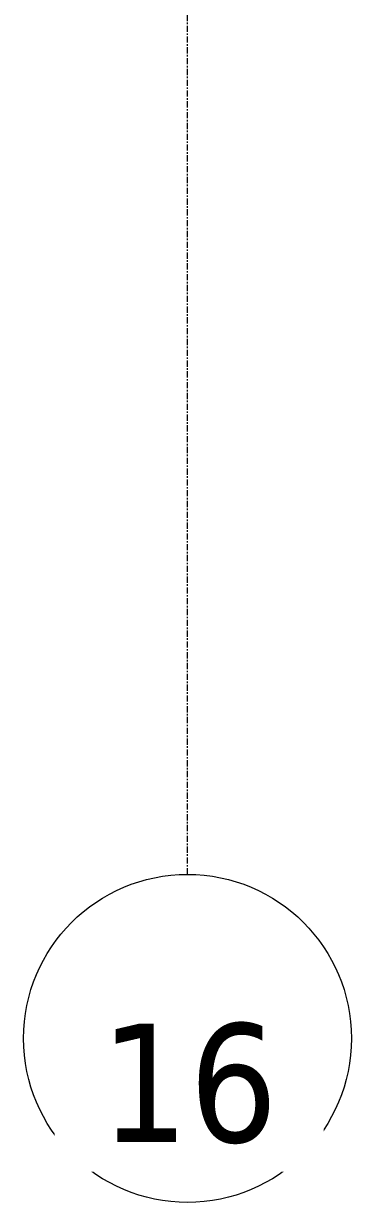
# Model space of a CAD drawing. Header units: millimetres. Extents: x -38913 to 20524, y -4975 to 129755.
# Drawn here: x 7251 to 7926, y -4975 to -2549 of the extents above; entities that cross this region are included whole.
import ezdxf

# ---------------------------------------------------------------- set-up
doc = ezdxf.new("R2010")
doc.units = ezdxf.units.MM
doc.linetypes.add('Grid Line', pattern=[22.225, 12.7, -3.175, 3.175, -3.175])
doc.layers.add('S-GRID-1', color=1, linetype='Grid Line', lineweight=9)
doc.layers.add('S-GRID-IDEN', color=1, linetype='Continuous', lineweight=9)
doc.styles.add('Tahoma_B_2', font='tahomabd.ttf', dxfattribs={"height": 243.75})

# ---------------------------------------------------------------- blocks, each defined once
blk = doc.blocks.new('Grid - M_Grid Head - Circle-353313-TKCS_THANG BỘ TB4 - MẶT CẮT')
at = {"layer": 'S-GRID-IDEN'}
blk.add_circle((-122052.564287, -4637.5), 337.5, dxfattribs=at)

msp = doc.modelspace()

# ---------------------------------------------------------------- linework, layer by layer
at = {"layer": 'S-GRID-1'}
msp.add_line((7588.4, -4300), (7588.4, -2425), dxfattribs=at)

# ---------------------------------------------------------------- block references
at = {"layer": 'S-GRID-IDEN'}
msp.add_blockref('Grid - M_Grid Head - Circle-353313-TKCS_THANG BỘ TB4 - MẶT CẮT', (129640.9, 0), dxfattribs=at)

# ---------------------------------------------------------------- next in the draw order: texts
at = {"layer": 'S-GRID-IDEN', "insert": (7591.5, -4731.1), "char_height": 243.75, "width": 432, "attachment_point": 5, "line_spacing_factor": 0.996129, "style": 'Tahoma_B_2', "bg_fill": 3, "box_fill_scale": 1.25, "bg_fill_color": 256, "bg_fill_true_color": 13158600, "bg_fill_transparency": 0}
msp.add_mtext('\\pt952.49944,1904.99888,2857.50075,3810.00019,4762.49962,5714.99906,6667.50094,7620.00037,8572.49981,9524.99925,10477.50113,11430.00056,12382.5,13334.99944,14287.49888,15240.00075,16192.50019,17144.99963,18097.49906,19050.00094,20002.50038,20954.99981,21907.49925,22860.00113,23812.50056,24765,25717.49944,26669.99887,27622.50075,28575.00019,29527.49963,30479.99906;16', dxfattribs=at)

doc.saveas('drawing.dxf')
